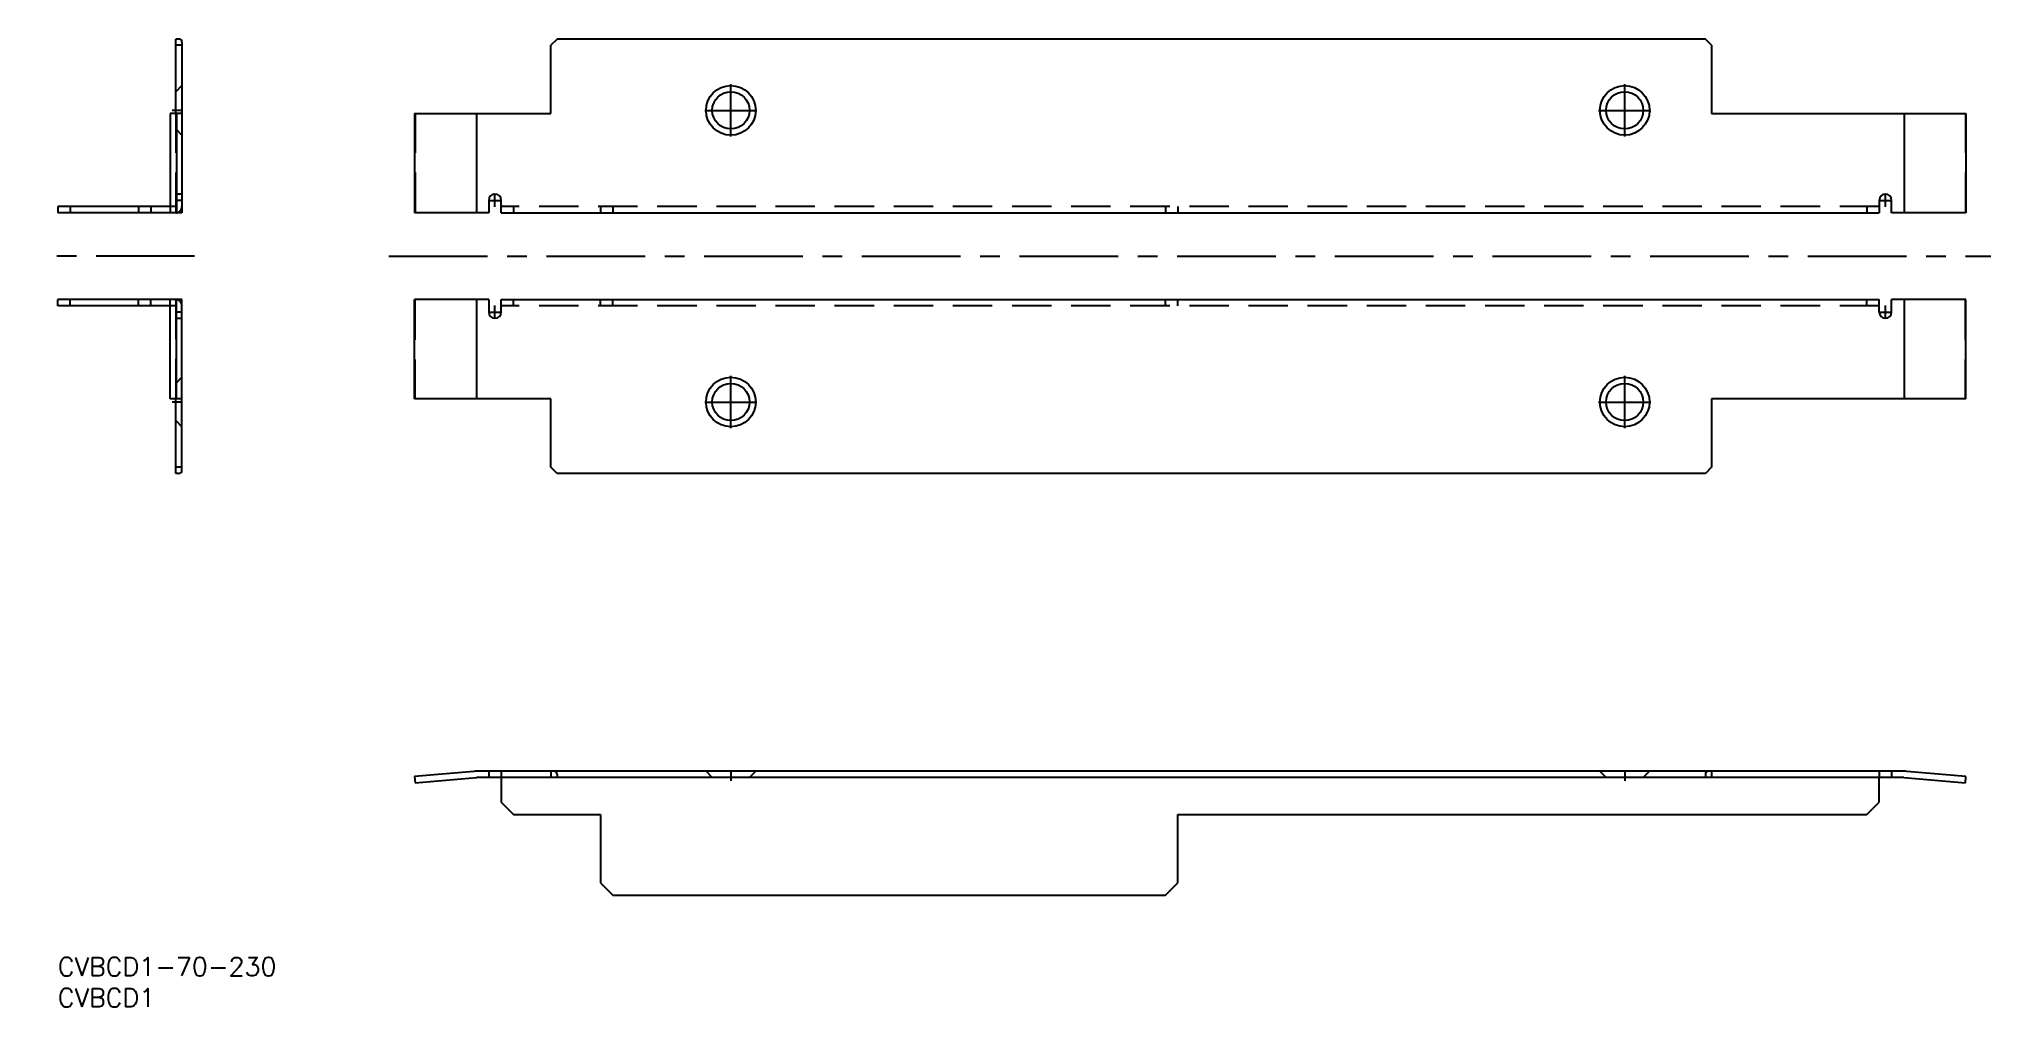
# Model space of a CAD drawing. Extents: x -3 to 311, y -8 to 148.
import ezdxf

# ---------------------------------------------------------------- set-up
doc = ezdxf.new("R2010")
doc.units = 0
doc.header["$LTSCALE"] = 0.5
doc.linetypes.add('CENTER', pattern=[50.8, 31.75, -6.35, 6.35, -6.35])
doc.linetypes.add('DASHED', pattern=[19.05, 12.7, -6.35])
for name, color, linetype in [('MSM_CENTER', 1, 'CENTER'), ('MSM_CONTINUOUS', 7, 'CONTINUOUS'), ('MSM_DASHED', 4, 'DASHED'), ('MSM_PART_NUMBER', 7, 'CONTINUOUS')]:
    doc.layers.add(name, color=color, linetype=linetype)
doc.styles.get("Standard").update_dxf_attribs({"font": 'txt.shx', "height": 3, "bigfont": 'bigfont.shx'})

msp = doc.modelspace()

# ---------------------------------------------------------------- linework, layer by layer
at = {"layer": 'MSM_CENTER'}
for p, q in [((108.43, 132.3), (108.43, 140.7)), ((252.43, 132.3), (252.43, 140.7)), ((20.07, 136.5), (18.43, 136.5)), ((104.23, 136.5), (112.63, 136.5)), ((248.23, 136.5), (256.63, 136.5)), ((70.43, 120.95), (70.43, 123.05)), ((294.43, 120.95), (294.43, 123.05)), ((69.38, 122), (71.48, 122)), ((293.38, 122), (295.48, 122)), ((22.05, 113), (-3.02, 113)), ((53.33, 113), (311.44, 113)), ((69.38, 104), (71.48, 104)), ((70.43, 102.95), (70.43, 105.05)), ((293.38, 104), (295.48, 104)), ((294.43, 102.95), (294.43, 105.05)), ((108.43, 85.3), (108.43, 93.7)), ((252.43, 85.3), (252.43, 93.7)), ((20.07, 89.5), (18.43, 89.5)), ((104.23, 89.5), (112.63, 89.5)), ((248.23, 89.5), (256.63, 89.5)), ((108.43, 30.07), (108.43, 28.42)), ((252.43, 30.07), (252.43, 28.42))]:
    msp.add_line(p, q, dxfattribs=at)
at = {"layer": 'MSM_CONTINUOUS'}
for p, q in [((19, 136), (19, 148)), ((19.5, 148), (19, 148)), ((80.43, 148), (79.43, 147)), ((265.43, 148), (80.43, 148)), ((266.43, 147), (265.43, 148)), ((20, 147), (19, 147)), ((20, 147.5), (20, 120)), ((79.43, 136), (79.43, 147)), ((266.43, 147), (266.43, 136)), ((20, 136), (18.13, 136)), ((18.13, 136), (18.13, 120)), ((19.13, 136), (19.13, 120)), ((57.47, 136), (57.47, 120)), ((57.47, 136), (79.43, 136)), ((67.43, 136), (67.43, 120)), ((266.43, 136), (307.39, 136)), ((297.43, 136), (297.43, 120)), ((307.39, 136), (307.39, 120)), ((0, 121), (0, 120)), ((18.13, 121), (0, 121)), ((20, 120), (0, 120)), ((2, 121), (2, 120)), ((13, 121), (13, 120)), ((15, 121), (15, 120)), ((69.43, 120), (57.47, 120)), ((69.43, 122), (69.43, 120)), ((71.43, 120), (71.43, 122)), ((71.43, 120), (293.43, 120)), ((293.43, 122), (293.43, 120)), ((295.43, 120), (295.43, 122)), ((307.39, 120), (295.43, 120)), ((0, 105), (0, 106)), ((20, 106), (0, 106)), ((18.13, 105), (0, 105)), ((2, 105), (2, 106)), ((13, 105), (13, 106)), ((15, 105), (15, 106)), ((18.13, 90), (18.13, 106)), ((19.13, 90), (19.13, 106)), ((20, 78.5), (20, 106)), ((57.47, 90), (57.47, 106)), ((69.43, 106), (57.47, 106)), ((67.43, 106), (67.43, 90)), ((69.43, 106), (69.43, 104)), ((71.43, 104), (71.43, 106)), ((71.43, 106), (293.43, 106)), ((293.43, 104), (293.43, 106)), ((307.39, 106), (295.43, 106)), ((295.43, 104), (295.43, 106)), ((297.43, 106), (297.43, 90)), ((307.39, 90), (307.39, 106)), ((20, 90), (18.13, 90)), ((19, 78), (19, 90)), ((79.43, 90), (57.47, 90)), ((79.43, 79), (79.43, 90)), ((266.43, 90), (266.43, 79)), ((307.39, 90), (266.43, 90)), ((20, 79), (19, 79)), ((80.43, 78), (79.43, 79)), ((266.43, 79), (265.43, 78)), ((19.5, 78), (19, 78)), ((265.43, 78), (80.43, 78)), ((67, 29.96), (57.47, 29.13)), ((57.47, 29.13), (57.56, 28.13)), ((57.56, 28.13), (67.48, 29)), ((297.39, 29), (67.48, 29)), ((297, 30), (67.87, 30)), ((71.43, 29), (71.43, 25)), ((79.43, 30), (79.43, 29)), ((80.43, 29.5), (80.43, 29)), ((265.43, 29.5), (265.43, 29)), ((266.43, 30), (266.43, 29)), ((293.43, 25), (293.43, 29)), ((297.39, 29), (307.31, 28.13)), ((307.39, 29.13), (297.87, 29.96)), ((307.31, 28.13), (307.39, 29.13)), ((71.43, 25), (73.43, 23)), ((73.43, 23), (87.43, 23)), ((87.43, 23), (87.43, 12)), ((180.43, 23), (291.43, 23)), ((180.43, 12), (180.43, 23)), ((291.43, 23), (293.43, 25)), ((87.43, 12), (89.43, 10)), ((89.43, 10), (178.43, 10)), ((178.43, 10), (180.43, 12))]:
    msp.add_line(p, q, dxfattribs=at)
for centre, radius in [((108.43, 136.5), 4), ((108.43, 136.5), 3), ((252.43, 136.5), 4), ((252.43, 136.5), 3), ((108.43, 89.5), 4), ((108.43, 89.5), 3), ((252.43, 89.5), 4), ((252.43, 89.5), 3)]:
    msp.add_circle(centre, radius, dxfattribs=at)
for centre, radius, start, end in [((19.5, 147.5), 0.5, 0, 90), ((70.43, 122), 1, 0, 180), ((294.43, 122), 1, 0, 180), ((70.43, 104), 1, 180, 0), ((294.43, 104), 1, 180, 0), ((19.5, 78.5), 0.5, 270, 0), ((67.87, 20), 10, 90, 95), ((79.93, 29.5), 0.5, 0, 90), ((265.93, 29.5), 0.5, 90, 180), ((297, 20), 10, 85, 90)]:
    msp.add_arc(centre, radius, start, end, dxfattribs=at)
at = {"layer": 'MSM_DASHED'}
for p, q in [((20, 140.5), (19, 139.5)), ((19, 136), (19, 120)), ((57.56, 136), (57.56, 120)), ((307.31, 136), (307.31, 120)), ((19, 133.5), (20, 132.5)), ((20, 123), (19, 123)), ((19, 121), (18.13, 121)), ((20, 122), (19, 122)), ((293.43, 121), (71.43, 121)), ((73.43, 121), (73.43, 120)), ((87.43, 121), (87.43, 120)), ((89.43, 121), (89.43, 120)), ((178.43, 121), (178.43, 120)), ((180.43, 121), (180.43, 120)), ((291.43, 121), (291.43, 120)), ((19, 105), (18.13, 105)), ((19, 106), (19, 90)), ((20, 104), (19, 104)), ((57.56, 90), (57.56, 106)), ((293.43, 105), (71.43, 105)), ((73.43, 105), (73.43, 106)), ((87.43, 105), (87.43, 106)), ((89.43, 105), (89.43, 106)), ((178.43, 105), (178.43, 106)), ((180.43, 105), (180.43, 106)), ((291.43, 105), (291.43, 106)), ((307.31, 90), (307.31, 106)), ((19, 103), (20, 103)), ((20, 93.5), (19, 92.5)), ((19, 86.5), (20, 85.5)), ((69.43, 30), (69.43, 29)), ((71.43, 30), (71.43, 29)), ((104.43, 30), (105.43, 29)), ((111.43, 29), (112.43, 30)), ((248.43, 30), (249.43, 29)), ((255.43, 29), (256.43, 30)), ((293.43, 30), (293.43, 29)), ((295.43, 30), (295.43, 29))]:
    msp.add_line(p, q, dxfattribs=at)
for centre, start, end in [((19, 121), 270, 0), ((19, 105), 0, 90)]:
    msp.add_arc(centre, 1, start, end, dxfattribs=at)

# ---------------------------------------------------------------- texts
at = {"layer": 'MSM_PART_NUMBER'}
for s, p in [('CVBCD1-70-230', (0, -3)), ('CVBCD1', (0, -8))]:
    msp.add_text(s, height=3, dxfattribs=at).set_placement(p)

doc.saveas('drawing.dxf')
